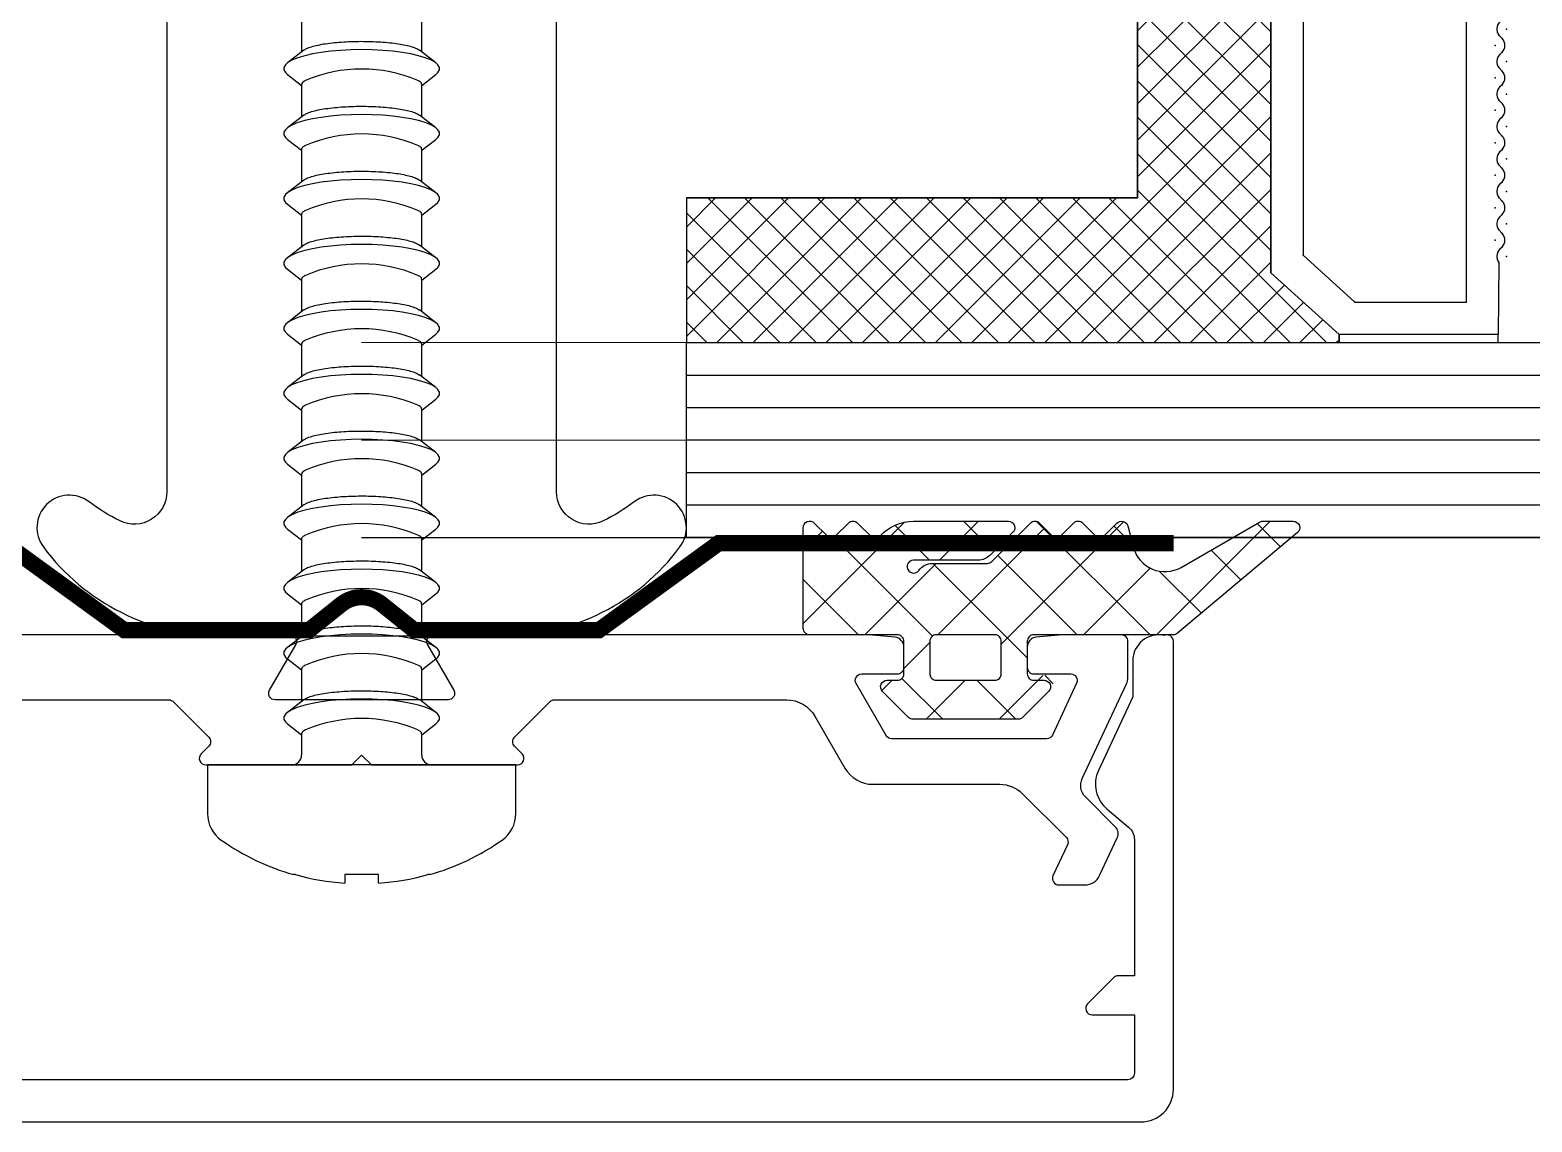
# Model space of a CAD drawing. Header units: inches. Extents: x 21 to 38546, y 13 to 15001.
# Drawn here: x 4658.692 to 4663.318, y 1291.027 to 1294.39 of the extents above; entities that cross this region are included whole.
import ezdxf

# ---------------------------------------------------------------- set-up
doc = ezdxf.new("R2010")
doc.units = ezdxf.units.IN
doc.header["$MEASUREMENT"] = 0
doc.linetypes.add('HIDDEN', pattern=[9.525, 6.35, -3.175])
for name, color, linetype, lineweight in [('Z_MİM_00', 8, 'Continuous', 25), ('Z_MİM_78-köpük', 8, 'Continuous', 25), ('Z_MİM_Aksesuar', 8, 'Continuous', 25), ('Z_MİM_ALUMINIUM', 8, 'Continuous', 25), ('Z_MİM_axis-su yalıtım', 8, 'HIDDEN', 25), ('Z_MİM_fitiller_k', 8, 'Continuous', 25), ('Z_MİM_MYM_CAM', 8, 'Continuous', 25), ('Z_MİM_TR', 8, 'Continuous', 25)]:
    doc.layers.add(name, color=color, linetype=linetype, lineweight=lineweight)

# ---------------------------------------------------------------- blocks, each defined once
blk = doc.blocks.new('klips detay')
at = {"layer": 'Z_MİM_Aksesuar'}
h = blk.add_hatch(dxfattribs=at)
h.set_pattern_fill('ANSI37', color=256, scale=0.25, angle=-90, style=0)
h.set_pattern_definition([(315, (-4779.5639, 8940.09785), (0.56126601, 0.56126601), []), (45, (-4779.5639, 8940.09785), (-0.56126601, 0.56126601), [])])
h.paths.add_polyline_path([(0, -4.456), (0, 0), (-20.104, 0), (-20.104, -0.25), (-18, -2.145), (-18, -13.767), (-20.202, -15.75), (-20.202, -16), (0, -16), (0, -11.456), (-13.838, -11.456), (-13.9, -11.456), (-13.9, -4.456)])
blk.add_line((-25.002, -16), (-20.202, -16))
at = {"linetype": 'Continuous'}
for p in [(-20.587, -1.249), (-19, -2.692), (-19, -13.308), (-19, -13.308), (-18, -13.767), (-18, -13.767), (-25.002, -15.25), (-25.002, -15.25), (-25.002, -16), (-20.202, -16), (-20.202, -16)]:
    blk.add_point(p, dxfattribs=at)
at = {"layer": 'Z_MİM_Aksesuar'}
for p, q in [((-25.024, -2.469), (-25.001, -0.25)), ((-25.001, -0.25), (-20.104, -0.25)), ((-20.104, -0.25), (-18, -2.145)), ((-20.587, -1.249), (-24.013, -1.249)), ((-24.013, -14.751), (-24.013, -1.249)), ((-19, -2.692), (-20.587, -1.249)), ((-18, -2.145), (-18, -13.767)), ((-18, -13.767), (-18, -2.145)), ((-19, -13.308), (-19, -2.692)), ((-25.123, -2.939), (-25.048, -2.865)), ((-25.024, -3.469), (-25.128, -3.359)), ((-25.123, -3.939), (-25.048, -3.865)), ((-25.024, -4.469), (-25.128, -4.359)), ((-25.123, -4.939), (-25.048, -4.865)), ((-25.024, -5.469), (-25.128, -5.359)), ((-25.123, -5.939), (-25.048, -5.865)), ((-25.123, -5.939), (-25.048, -5.865)), ((-25.024, -6.469), (-25.128, -6.359)), ((-25.024, -6.469), (-25.128, -6.359)), ((-25.123, -6.939), (-25.048, -6.865)), ((-25.123, -6.939), (-25.048, -6.865)), ((-25.024, -7.469), (-25.128, -7.359)), ((-25.024, -7.469), (-25.128, -7.359)), ((-25.123, -7.939), (-25.048, -7.865)), ((-25.024, -8.469), (-25.128, -8.359)), ((-25.123, -8.939), (-25.048, -8.865)), ((-25.024, -9.469), (-25.128, -9.359)), ((-25.123, -9.939), (-25.048, -9.865)), ((-25.024, -10.469), (-25.128, -10.359)), ((-25.123, -10.939), (-25.048, -10.865)), ((-25.024, -11.469), (-25.128, -11.359)), ((-25.123, -11.939), (-25.048, -11.865)), ((-25.024, -12.469), (-25.128, -12.359)), ((-25.123, -12.939), (-25.048, -12.865)), ((-25.024, -13.469), (-25.128, -13.359)), ((-20.588, -14.751), (-19, -13.308)), ((-25.024, -13.469), (-25.002, -15.75)), ((-18, -13.767), (-20.202, -15.75)), ((-20.202, -15.75), (-18, -13.767)), ((-24.013, -14.751), (-20.588, -14.751)), ((-25.002, -15.75), (-20.202, -15.75))]:
    blk.add_line(p, q, dxfattribs=at)
for points in [[(0, -4.456), (0, 0), (-20.104, 0), (-20.104, -0.25), (-18, -2.145), (-18, -13.767), (-20.202, -15.75), (-20.202, -16), (0, -16), (0, -11.456), (-13.838, -11.456), (-13.9, -11.456), (-13.9, -4.456), (0, -4.456)], [(0, -4.456), (-13.9, -4.456), (-13.9, -11.456), (0, -11.456)]]:
    blk.add_lwpolyline(points, dxfattribs=at)
for centre, start, end in [((-25.261, -2.653), 314.9638, 37.8313), ((-24.911, -3.152), 134.9638, 223.5399), ((-25.261, -3.653), 314.9638, 37.8313), ((-24.911, -4.152), 134.9638, 223.5399), ((-25.261, -4.653), 314.9638, 37.8313), ((-24.911, -5.152), 134.9638, 223.5399), ((-25.261, -5.653), 314.9638, 37.8313), ((-25.261, -5.653), 314.9638, 37.8313), ((-24.911, -6.152), 134.9638, 223.5399), ((-24.911, -6.152), 134.9638, 223.5399), ((-25.261, -6.653), 314.9638, 37.8313), ((-25.261, -6.653), 314.9638, 37.8313), ((-24.911, -7.152), 134.9638, 223.5399), ((-24.911, -7.152), 134.9638, 223.5399), ((-25.261, -7.653), 314.9638, 37.8313), ((-24.911, -8.152), 134.9638, 223.5399), ((-25.261, -8.653), 314.9638, 37.8313), ((-24.911, -9.152), 134.9638, 223.5399), ((-25.261, -9.653), 314.9638, 37.8313), ((-24.911, -10.152), 134.9638, 223.5399), ((-25.261, -10.653), 314.9638, 37.8313), ((-24.911, -11.152), 134.9638, 223.5399), ((-25.261, -11.653), 314.9638, 37.8313), ((-24.911, -12.152), 134.9638, 223.5399), ((-25.261, -12.653), 314.9638, 37.8313), ((-24.911, -13.152), 134.9638, 223.5399)]:
    blk.add_arc(centre, 0.3, start, end, dxfattribs=at)
for p in [(-24.013, -1.249), (-25.261, -2.653), (-25.261, -2.653), (-25.024, -2.469), (-25.024, -2.469), (-25.123, -2.939), (-25.123, -2.939), (-25.048, -2.865), (-25.048, -2.865), (-24.911, -3.152), (-24.911, -3.152), (-25.261, -3.653), (-25.261, -3.653), (-25.128, -3.359), (-25.128, -3.359), (-25.024, -3.469), (-25.024, -3.469), (-25.123, -3.939), (-25.123, -3.939), (-25.048, -3.865), (-25.048, -3.865), (-24.911, -4.152), (-24.911, -4.152), (-25.128, -4.359), (-25.128, -4.359), (-25.024, -4.469), (-25.024, -4.469), (-25.261, -4.653), (-25.261, -4.653), (-25.123, -4.939), (-25.123, -4.939), (-25.048, -4.865), (-25.048, -4.865), (-25.128, -5.359), (-25.128, -5.359), (-25.024, -5.469), (-25.024, -5.469), (-25.024, -5.469), (-24.911, -5.152), (-24.911, -5.152), (-24.911, -5.152), (-24.911, -5.152), (-25.261, -5.653), (-25.261, -5.653), (-25.261, -5.653), (-25.261, -5.653), (-25.261, -5.653), (-25.261, -5.653), (-25.261, -5.653), (-25.123, -5.939), (-25.123, -5.939), (-25.123, -5.939), (-25.048, -5.865), (-25.048, -5.865), (-25.048, -5.865), (-25.128, -6.359), (-25.128, -6.359), (-25.128, -6.359), (-25.024, -6.469), (-25.024, -6.469), (-25.024, -6.469), (-24.911, -6.152), (-24.911, -6.152), (-24.911, -6.152), (-24.911, -6.152), (-24.911, -6.152), (-24.911, -6.152), (-24.911, -6.152), (-25.261, -6.653), (-25.261, -6.653), (-25.261, -6.653), (-25.261, -6.653), (-25.261, -6.653), (-25.261, -6.653), (-25.261, -6.653), (-25.048, -6.865), (-25.048, -6.865), (-25.048, -6.865), (-25.128, -7.359), (-25.128, -7.359), (-25.128, -7.359), (-25.123, -6.939), (-25.123, -6.939), (-25.123, -6.939), (-24.911, -7.152), (-24.911, -7.152), (-24.911, -7.152), (-24.911, -7.152), (-24.911, -7.152), (-24.911, -7.152), (-24.911, -7.152), (-25.261, -7.653), (-25.261, -7.653), (-25.261, -7.653), (-25.261, -7.653), (-25.024, -7.469), (-25.024, -7.469), (-25.024, -7.469), (-25.123, -7.939), (-25.123, -7.939), (-25.048, -7.865), (-25.048, -7.865), (-24.911, -8.152), (-24.911, -8.152), (-24.911, -8.152), (-24.911, -8.152), (-25.261, -8.653), (-25.261, -8.653), (-25.261, -8.653), (-25.261, -8.653), (-25.128, -8.359), (-25.128, -8.359), (-25.024, -8.469), (-25.024, -8.469), (-25.123, -8.939), (-25.123, -8.939), (-25.048, -8.865), (-25.048, -8.865), (-24.911, -9.152), (-24.911, -9.152), (-24.911, -9.152), (-24.911, -9.152), (-25.261, -9.653), (-25.261, -9.653), (-25.128, -9.359), (-25.128, -9.359), (-25.024, -9.469), (-25.024, -9.469), (-25.123, -9.939), (-25.123, -9.939), (-25.048, -9.865), (-25.048, -9.865), (-24.911, -10.152), (-24.911, -10.152), (-24.911, -10.152), (-24.911, -10.152), (-24.013, -10), (-25.128, -10.359), (-25.128, -10.359), (-25.024, -10.469), (-25.024, -10.469), (-25.261, -10.653), (-25.261, -10.653), (-25.261, -10.653), (-25.261, -10.653), (-25.123, -10.939), (-25.123, -10.939), (-25.048, -10.865), (-25.048, -10.865), (-25.128, -11.359), (-25.128, -11.359), (-25.024, -11.469), (-25.024, -11.469), (-24.911, -11.152), (-24.911, -11.152), (-24.911, -11.152), (-24.911, -11.152), (-24.911, -11.152), (-24.911, -11.152), (-24.911, -11.152), (-24.911, -11.152), (-25.261, -11.653), (-25.261, -11.653), (-25.261, -11.653), (-25.261, -11.653), (-25.123, -11.939), (-25.123, -11.939), (-25.048, -11.865), (-25.048, -11.865), (-25.128, -12.359), (-25.128, -12.359), (-25.024, -12.469), (-25.024, -12.469), (-24.911, -12.152), (-24.911, -12.152), (-24.911, -12.152), (-24.911, -12.152), (-24.911, -12.152), (-24.911, -12.152), (-24.911, -12.152), (-24.911, -12.152), (-25.261, -12.653), (-25.261, -12.653), (-25.261, -12.653), (-25.261, -12.653), (-25.123, -12.939), (-25.123, -12.939), (-25.048, -12.865), (-25.048, -12.865), (-24.911, -13.152), (-24.911, -13.152), (-24.911, -13.152), (-24.911, -13.152), (-24.013, -14.751), (-20.588, -14.751)]:
    blk.add_point(p, dxfattribs=at)
at = {"layer": 'Z_MİM_ALUMINIUM'}
for p, q in [((-20.104, 0), (-25.001, 0)), ((-25.001, 0), (-25.001, -0.25)), ((-20.104, -0.25), (-20.104, 0)), ((-25.001, -0.25), (-20.104, -0.25)), ((-20.202, -15.75), (-25.002, -15.75)), ((-25.002, -15.75), (-25.002, -16)), ((-20.202, -16), (-20.202, -15.75))]:
    blk.add_line(p, q, dxfattribs=at)
blk = doc.blocks.new('D09056')
at = {"layer": 'Z_MİM_78-köpük'}
blk.add_lwpolyline([(6, -9.143, -0.314914), (6.657, -8.204, 0.149332), (9.81, -5.822, 0.850698), (8.418, -4.422, -0.156616), (5.062, -5.5), (5, -5.5), (5, -5.509), (1.8, -5.509), (1.8, -1.16), (0.625, -0.219, 0.351086), (-0.625, -0.219), (-1.8, -1.16), (-1.8, -5.509), (-5, -5.509), (-5.062, -5.5, -0.156616), (-8.418, -4.422, 0.850698), (-9.81, -5.822, 0.149332), (-6.657, -8.204, -0.314914), (-6, -9.143), (-6, -25.073, -0.555494), (-7.442, -25.97, -0.047351), (-8.397, -25.381, 0.866334), (-9.803, -26.775, 0.237484), (-4.371, -29.509), (4.371, -29.509, 0.237484), (9.803, -26.775, 0.866334), (8.397, -25.381, -0.047351), (7.442, -25.97, -0.555494), (6, -25.073)], format="xyb", close=True, dxfattribs=at)
blk = doc.blocks.new('32323')
at = {"linetype": 'Continuous'}
for p, q in [((-1.517, -21.715), (-1.517, -22.721)), ((2.183, -22.721), (2.183, -21.715)), ((-1.448, -22.668), (-1.955, -23.059)), ((2.621, -23.059), (2.112, -22.667)), ((-1.955, -23.413), (-1.517, -23.75)), ((2.183, -23.75), (2.621, -23.413)), ((-1.517, -23.715), (-1.517, -24.721)), ((2.183, -24.721), (2.183, -23.715)), ((-1.448, -24.668), (-1.955, -25.059)), ((2.621, -25.059), (2.112, -24.667)), ((-1.955, -25.413), (-1.517, -25.75)), ((2.183, -25.75), (2.621, -25.413)), ((-1.517, -25.715), (-1.517, -26.721)), ((2.183, -26.721), (2.183, -25.715)), ((-1.448, -26.668), (-1.955, -27.059)), ((2.621, -27.059), (2.112, -26.667)), ((-1.955, -27.413), (-1.517, -27.75)), ((-1.517, -27.715), (-1.517, -28.721)), ((2.183, -27.75), (2.621, -27.413)), ((2.183, -28.721), (2.183, -27.715)), ((-1.448, -28.668), (-1.955, -29.059)), ((2.621, -29.059), (2.112, -28.667)), ((-1.955, -29.413), (-1.517, -29.75)), ((2.183, -29.75), (2.621, -29.413)), ((-1.517, -29.715), (-1.517, -30.721)), ((2.183, -30.721), (2.183, -29.715)), ((-1.448, -30.668), (-1.955, -31.059)), ((2.621, -31.059), (2.112, -30.667)), ((-1.955, -31.413), (-1.517, -31.75)), ((2.183, -31.75), (2.621, -31.413)), ((-1.517, -31.715), (-1.517, -32.721)), ((2.183, -32.721), (2.183, -31.715)), ((-1.448, -32.668), (-1.955, -33.059)), ((2.621, -33.059), (2.112, -32.667)), ((-1.955, -33.413), (-1.517, -33.75)), ((-1.517, -33.715), (-1.517, -34.721)), ((2.183, -33.75), (2.621, -33.413)), ((2.183, -34.721), (2.183, -33.715)), ((-1.448, -34.668), (-1.955, -35.059)), ((2.621, -35.059), (2.112, -34.667)), ((-1.955, -35.413), (-1.517, -35.75)), ((2.183, -35.75), (2.621, -35.413)), ((-1.517, -35.715), (-1.517, -36.721)), ((2.183, -36.721), (2.183, -35.715)), ((-1.448, -36.668), (-1.955, -37.059)), ((2.621, -37.059), (2.112, -36.667)), ((-1.955, -37.413), (-1.517, -37.75)), ((2.183, -37.75), (2.621, -37.413)), ((-1.517, -37.715), (-1.517, -38.721)), ((2.183, -38.721), (2.183, -37.715)), ((-1.448, -38.668), (-1.955, -39.059)), ((2.621, -39.059), (2.112, -38.667)), ((-1.955, -39.413), (-1.517, -39.75)), ((-1.517, -39.715), (-1.517, -40.721)), ((2.183, -39.75), (2.621, -39.413)), ((2.183, -40.721), (2.183, -39.715)), ((-1.448, -40.668), (-1.955, -41.059)), ((2.621, -41.059), (2.112, -40.667)), ((-1.955, -41.413), (-1.517, -41.75)), ((2.183, -41.75), (2.621, -41.413)), ((-1.517, -41.715), (-1.517, -42.721)), ((2.183, -42.721), (2.183, -41.715)), ((-1.448, -42.668), (-1.955, -43.059)), ((2.621, -43.059), (2.112, -42.667)), ((-1.955, -43.413), (-1.517, -43.75)), ((2.183, -43.75), (2.621, -43.413)), ((-1.517, -43.715), (-1.517, -44.374)), ((2.183, -44.374), (2.183, -43.715)), ((-4.417, -44.674), (-4.417, -46.174)), ((5.083, -44.674), (-4.417, -44.674)), ((5.083, -46.174), (5.083, -44.674)), ((-1.702, -48.056), (-1.767, -48.056)), ((-0.187, -48.056), (-0.187, -48.318)), ((0.853, -48.056), (-0.187, -48.056)), ((0.853, -48.318), (0.853, -48.056)), ((2.433, -48.056), (2.367, -48.056))]:
    blk.add_line(p, q, dxfattribs=at)
at = {"linetype": 'Continuous', "flags": 128}
for points in [[(0.333, -22.65), (0.006, -22.655), (-0.315, -22.672), (-0.623, -22.698), (-0.914, -22.735), (-1.182, -22.781), (-1.421, -22.836), (-1.628, -22.898), (-1.798, -22.966), (-1.929, -23.039), (-2.017, -23.116), (-2.062, -23.196), (-2.062, -23.276), (-2.017, -23.355), (-1.955, -23.413)], [(2.621, -23.413), (2.682, -23.355), (2.727, -23.276), (2.727, -23.196), (2.682, -23.116), (2.594, -23.039), (2.464, -22.966), (2.293, -22.898), (2.087, -22.836), (1.847, -22.781), (1.58, -22.735), (1.289, -22.698), (0.98, -22.672), (0.659, -22.655), (0.333, -22.65)], [(0.333, -24.65), (0.006, -24.655), (-0.315, -24.672), (-0.623, -24.698), (-0.914, -24.735), (-1.182, -24.781), (-1.421, -24.836), (-1.628, -24.898), (-1.798, -24.966), (-1.929, -25.039), (-2.017, -25.116), (-2.062, -25.196), (-2.062, -25.276), (-2.017, -25.355), (-1.955, -25.413)], [(2.621, -25.413), (2.682, -25.355), (2.727, -25.276), (2.727, -25.196), (2.682, -25.116), (2.594, -25.039), (2.464, -24.966), (2.293, -24.898), (2.087, -24.836), (1.847, -24.781), (1.58, -24.735), (1.289, -24.698), (0.98, -24.672), (0.659, -24.655), (0.333, -24.65)], [(0.333, -26.65), (0.006, -26.655), (-0.315, -26.672), (-0.623, -26.698), (-0.914, -26.735), (-1.182, -26.781), (-1.421, -26.836), (-1.628, -26.898), (-1.798, -26.966), (-1.929, -27.039), (-2.017, -27.116), (-2.062, -27.196), (-2.062, -27.276), (-2.017, -27.355), (-1.955, -27.413)], [(2.621, -27.413), (2.682, -27.355), (2.727, -27.276), (2.727, -27.196), (2.682, -27.116), (2.594, -27.039), (2.464, -26.966), (2.293, -26.898), (2.087, -26.836), (1.847, -26.781), (1.58, -26.735), (1.289, -26.698), (0.98, -26.672), (0.659, -26.655), (0.333, -26.65)], [(0.333, -28.65), (0.006, -28.655), (-0.315, -28.672), (-0.623, -28.698), (-0.914, -28.735), (-1.182, -28.781), (-1.421, -28.836), (-1.628, -28.898), (-1.798, -28.966), (-1.929, -29.039), (-2.017, -29.116), (-2.062, -29.196), (-2.062, -29.276), (-2.017, -29.355), (-1.955, -29.413)], [(2.621, -29.413), (2.682, -29.355), (2.727, -29.276), (2.727, -29.196), (2.682, -29.116), (2.594, -29.039), (2.464, -28.966), (2.293, -28.898), (2.087, -28.836), (1.847, -28.781), (1.58, -28.735), (1.289, -28.698), (0.98, -28.672), (0.659, -28.655), (0.333, -28.65)], [(0.333, -30.65), (0.006, -30.655), (-0.315, -30.672), (-0.623, -30.698), (-0.914, -30.735), (-1.182, -30.781), (-1.421, -30.836), (-1.628, -30.898), (-1.798, -30.966), (-1.929, -31.039), (-2.017, -31.116), (-2.062, -31.196), (-2.062, -31.276), (-2.017, -31.355), (-1.955, -31.413)], [(2.621, -31.413), (2.682, -31.355), (2.727, -31.276), (2.727, -31.196), (2.682, -31.116), (2.594, -31.039), (2.464, -30.966), (2.293, -30.898), (2.087, -30.836), (1.847, -30.781), (1.58, -30.735), (1.289, -30.698), (0.98, -30.672), (0.659, -30.655), (0.333, -30.65)], [(0.333, -32.65), (0.006, -32.655), (-0.315, -32.672), (-0.623, -32.698), (-0.914, -32.735), (-1.182, -32.781), (-1.421, -32.836), (-1.628, -32.898), (-1.798, -32.966), (-1.929, -33.039), (-2.017, -33.116), (-2.062, -33.196), (-2.062, -33.276), (-2.017, -33.355), (-1.955, -33.413)], [(2.621, -33.413), (2.682, -33.355), (2.727, -33.276), (2.727, -33.196), (2.682, -33.116), (2.594, -33.039), (2.464, -32.966), (2.293, -32.898), (2.087, -32.836), (1.847, -32.781), (1.58, -32.735), (1.289, -32.698), (0.98, -32.672), (0.659, -32.655), (0.333, -32.65)], [(0.333, -34.65), (0.006, -34.655), (-0.315, -34.672), (-0.623, -34.698), (-0.914, -34.735), (-1.182, -34.781), (-1.421, -34.836), (-1.628, -34.898), (-1.798, -34.966), (-1.929, -35.039), (-2.017, -35.116), (-2.062, -35.196), (-2.062, -35.276), (-2.017, -35.355), (-1.955, -35.413)], [(2.621, -35.413), (2.682, -35.355), (2.727, -35.276), (2.727, -35.196), (2.682, -35.116), (2.594, -35.039), (2.464, -34.966), (2.293, -34.898), (2.087, -34.836), (1.847, -34.781), (1.58, -34.735), (1.289, -34.698), (0.98, -34.672), (0.659, -34.655), (0.333, -34.65)], [(0.333, -36.65), (0.006, -36.655), (-0.315, -36.672), (-0.623, -36.698), (-0.914, -36.735), (-1.182, -36.781), (-1.421, -36.836), (-1.628, -36.898), (-1.798, -36.966), (-1.929, -37.039), (-2.017, -37.116), (-2.062, -37.196), (-2.062, -37.276), (-2.017, -37.355), (-1.955, -37.413)], [(2.621, -37.413), (2.682, -37.355), (2.727, -37.276), (2.727, -37.196), (2.682, -37.116), (2.594, -37.039), (2.464, -36.966), (2.293, -36.898), (2.087, -36.836), (1.847, -36.781), (1.58, -36.735), (1.289, -36.698), (0.98, -36.672), (0.659, -36.655), (0.333, -36.65)], [(0.333, -38.65), (0.006, -38.655), (-0.315, -38.672), (-0.623, -38.698), (-0.914, -38.735), (-1.182, -38.781), (-1.421, -38.836), (-1.628, -38.898), (-1.798, -38.966), (-1.929, -39.039), (-2.017, -39.116), (-2.062, -39.196), (-2.062, -39.276), (-2.017, -39.355), (-1.955, -39.413)], [(2.621, -39.413), (2.682, -39.355), (2.727, -39.276), (2.727, -39.196), (2.682, -39.116), (2.594, -39.039), (2.464, -38.966), (2.293, -38.898), (2.087, -38.836), (1.847, -38.781), (1.58, -38.735), (1.289, -38.698), (0.98, -38.672), (0.659, -38.655), (0.333, -38.65)], [(0.333, -40.65), (0.006, -40.655), (-0.315, -40.672), (-0.623, -40.698), (-0.914, -40.735), (-1.182, -40.781), (-1.421, -40.836), (-1.628, -40.898), (-1.798, -40.966), (-1.929, -41.039), (-2.017, -41.116), (-2.062, -41.196), (-2.062, -41.276), (-2.017, -41.355), (-1.955, -41.413)], [(2.621, -41.413), (2.682, -41.355), (2.727, -41.276), (2.727, -41.196), (2.682, -41.116), (2.594, -41.039), (2.464, -40.966), (2.293, -40.898), (2.087, -40.836), (1.847, -40.781), (1.58, -40.735), (1.289, -40.698), (0.98, -40.672), (0.659, -40.655), (0.333, -40.65)], [(0.333, -42.65), (0.006, -42.655), (-0.315, -42.672), (-0.623, -42.698), (-0.914, -42.735), (-1.182, -42.781), (-1.421, -42.836), (-1.628, -42.898), (-1.798, -42.966), (-1.929, -43.039), (-2.017, -43.116), (-2.062, -43.196), (-2.062, -43.276), (-2.017, -43.355), (-1.955, -43.413)], [(2.621, -43.413), (2.682, -43.355), (2.727, -43.276), (2.727, -43.196), (2.682, -43.116), (2.594, -43.039), (2.464, -42.966), (2.293, -42.898), (2.087, -42.836), (1.847, -42.781), (1.58, -42.735), (1.289, -42.698), (0.98, -42.672), (0.659, -42.655), (0.333, -42.65)]]:
    blk.add_lwpolyline(points, dxfattribs=at)
at = {"linetype": 'Continuous'}
for centre, radius, start, end in [((0.333, -27.659), 4.412, 66.8739, 113.1261), ((0.333, -29.659), 4.412, 66.8739, 113.1261), ((0.333, -31.659), 4.412, 66.8739, 113.1261), ((0.333, -33.659), 4.412, 66.8739, 113.1261), ((0.333, -35.659), 4.412, 66.8739, 113.1261), ((0.333, -37.659), 4.412, 66.8739, 113.1261), ((0.333, -39.659), 4.412, 66.8739, 113.1261), ((0.333, -41.659), 4.412, 66.8739, 113.1261), ((0.333, -43.659), 4.412, 66.8739, 113.1261), ((0.333, -45.659), 4.412, 66.8739, 113.1261), ((0.333, -47.659), 4.412, 66.8739, 113.1261), ((-1.817, -44.374), 0.3, 270, 0), ((2.483, -44.374), 0.3, 180, 270), ((-3.417, -46.174), 1, 180, 235.0659), ((4.083, -46.174), 1, 304.9341, 0), ((0.333, -40.805), 7.549, 235.0659, 253.8475), ((0.333, -40.805), 7.549, 286.1525, 304.9341), ((0.333, -40.805), 7.531, 254.3255, 266.0406), ((0.333, -40.805), 7.531, 273.9594, 285.6745)]:
    blk.add_arc(centre, radius, start, end, dxfattribs=at)
for points, knots in [([(-1.446, -22.67), (-1.421, -22.652), (-1.366, -22.613), (-1.217, -22.558), (-1.02, -22.508), (-0.781, -22.465), (-0.514, -22.433), (-0.221, -22.409), (0.082, -22.396), (0.394, -22.393), (0.699, -22.4), (0.996, -22.417), (1.271, -22.443), (1.523, -22.478), (1.742, -22.521), (1.922, -22.572), (2.048, -22.622), (2.093, -22.657), (2.11, -22.67)], [0, 0, 0, 0, 0.055523, 0.121419, 0.189295, 0.25398, 0.320615, 0.384043, 0.449365, 0.511897, 0.576262, 0.638514, 0.70255, 0.765196, 0.829608, 0.8932, 0.958568, 1, 1, 1, 1]), ([(-1.4, -23.601), (-1.437, -23.622), (-1.504, -23.659), (-1.513, -23.698), (-1.517, -23.715)], [0, 0, 0, 0, 0.544146, 1, 1, 1, 1]), ([(2.177, -23.715), (2.177, -23.703), (2.177, -23.673), (2.13, -23.634), (2.08, -23.609), (2.065, -23.601)], [0, 0, 0, 0, 0.313114, 0.796087, 1, 1, 1, 1]), ([(-1.446, -24.67), (-1.421, -24.652), (-1.366, -24.613), (-1.217, -24.558), (-1.02, -24.508), (-0.781, -24.465), (-0.514, -24.433), (-0.221, -24.409), (0.082, -24.396), (0.394, -24.393), (0.699, -24.4), (0.996, -24.417), (1.271, -24.443), (1.523, -24.478), (1.742, -24.521), (1.922, -24.572), (2.048, -24.622), (2.093, -24.657), (2.11, -24.67)], [0, 0, 0, 0, 0.055523, 0.121419, 0.189295, 0.25398, 0.320615, 0.384043, 0.449365, 0.511897, 0.576262, 0.638514, 0.70255, 0.765196, 0.829608, 0.8932, 0.958568, 1, 1, 1, 1]), ([(-1.4, -25.601), (-1.437, -25.622), (-1.504, -25.659), (-1.513, -25.698), (-1.517, -25.715)], [0, 0, 0, 0, 0.5441463, 1, 1, 1, 1]), ([(2.177, -25.715), (2.177, -25.703), (2.177, -25.673), (2.13, -25.634), (2.08, -25.609), (2.065, -25.601)], [0, 0, 0, 0, 0.3131142, 0.7960874, 1, 1, 1, 1]), ([(-1.446, -26.67), (-1.421, -26.652), (-1.366, -26.613), (-1.217, -26.558), (-1.02, -26.508), (-0.781, -26.465), (-0.514, -26.433), (-0.221, -26.409), (0.082, -26.396), (0.394, -26.393), (0.699, -26.4), (0.996, -26.417), (1.271, -26.443), (1.523, -26.478), (1.742, -26.521), (1.922, -26.572), (2.048, -26.622), (2.093, -26.657), (2.11, -26.67)], [0, 0, 0, 0, 0.055523, 0.121419, 0.189295, 0.25398, 0.320615, 0.384043, 0.449365, 0.511897, 0.576262, 0.638514, 0.70255, 0.765196, 0.829608, 0.8932, 0.958568, 1, 1, 1, 1]), ([(-1.4, -27.601), (-1.437, -27.622), (-1.504, -27.659), (-1.513, -27.698), (-1.517, -27.715)], [0, 0, 0, 0, 0.544146, 1, 1, 1, 1]), ([(2.177, -27.715), (2.177, -27.703), (2.177, -27.673), (2.13, -27.634), (2.08, -27.609), (2.065, -27.601)], [0, 0, 0, 0, 0.3131142, 0.7960874, 1, 1, 1, 1]), ([(-1.446, -28.67), (-1.421, -28.652), (-1.366, -28.613), (-1.217, -28.558), (-1.02, -28.508), (-0.781, -28.465), (-0.514, -28.433), (-0.221, -28.409), (0.082, -28.396), (0.394, -28.393), (0.699, -28.4), (0.996, -28.417), (1.271, -28.443), (1.523, -28.478), (1.742, -28.521), (1.922, -28.572), (2.048, -28.622), (2.093, -28.657), (2.11, -28.67)], [0, 0, 0, 0, 0.055523, 0.121419, 0.189295, 0.25398, 0.320615, 0.384043, 0.449365, 0.511897, 0.576262, 0.638514, 0.70255, 0.765196, 0.829608, 0.8932, 0.958568, 1, 1, 1, 1]), ([(-1.4, -29.601), (-1.437, -29.622), (-1.504, -29.659), (-1.513, -29.698), (-1.517, -29.715)], [0, 0, 0, 0, 0.544146, 1, 1, 1, 1]), ([(2.177, -29.715), (2.177, -29.703), (2.177, -29.673), (2.13, -29.634), (2.08, -29.609), (2.065, -29.601)], [0, 0, 0, 0, 0.313114, 0.796087, 1, 1, 1, 1]), ([(-1.446, -30.67), (-1.421, -30.652), (-1.366, -30.613), (-1.217, -30.558), (-1.02, -30.508), (-0.781, -30.465), (-0.514, -30.433), (-0.221, -30.409), (0.082, -30.396), (0.394, -30.393), (0.699, -30.4), (0.996, -30.417), (1.271, -30.443), (1.523, -30.478), (1.742, -30.521), (1.922, -30.572), (2.048, -30.622), (2.093, -30.657), (2.11, -30.67)], [0, 0, 0, 0, 0.055523, 0.121419, 0.189295, 0.25398, 0.320615, 0.384043, 0.449365, 0.511897, 0.576262, 0.638514, 0.70255, 0.765196, 0.829608, 0.8932, 0.958568, 1, 1, 1, 1]), ([(-1.4, -31.601), (-1.437, -31.622), (-1.504, -31.659), (-1.513, -31.698), (-1.517, -31.715)], [0, 0, 0, 0, 0.544146, 1, 1, 1, 1]), ([(2.177, -31.715), (2.177, -31.703), (2.177, -31.673), (2.13, -31.634), (2.08, -31.609), (2.065, -31.601)], [0, 0, 0, 0, 0.313114, 0.796087, 1, 1, 1, 1]), ([(-1.446, -32.67), (-1.421, -32.652), (-1.366, -32.613), (-1.217, -32.558), (-1.02, -32.508), (-0.781, -32.465), (-0.514, -32.433), (-0.221, -32.409), (0.082, -32.396), (0.394, -32.393), (0.699, -32.4), (0.996, -32.417), (1.271, -32.443), (1.523, -32.478), (1.742, -32.521), (1.922, -32.572), (2.048, -32.622), (2.093, -32.657), (2.11, -32.67)], [0, 0, 0, 0, 0.0555229, 0.1214188, 0.1892952, 0.2539803, 0.3206149, 0.3840434, 0.4493646, 0.5118974, 0.5762617, 0.6385136, 0.7025505, 0.7651964, 0.8296079, 0.8931997, 0.9585684, 1, 1, 1, 1]), ([(-1.4, -33.601), (-1.437, -33.622), (-1.504, -33.659), (-1.513, -33.698), (-1.517, -33.715)], [0, 0, 0, 0, 0.5441463, 1, 1, 1, 1]), ([(2.177, -33.715), (2.177, -33.703), (2.177, -33.673), (2.13, -33.634), (2.08, -33.609), (2.065, -33.601)], [0, 0, 0, 0, 0.3131142, 0.7960874, 1, 1, 1, 1]), ([(-1.446, -34.67), (-1.421, -34.652), (-1.366, -34.613), (-1.217, -34.558), (-1.02, -34.508), (-0.781, -34.465), (-0.514, -34.433), (-0.221, -34.409), (0.082, -34.396), (0.394, -34.393), (0.699, -34.4), (0.996, -34.417), (1.271, -34.443), (1.523, -34.478), (1.742, -34.521), (1.922, -34.572), (2.048, -34.622), (2.093, -34.657), (2.11, -34.67)], [0, 0, 0, 0, 0.0555229, 0.1214188, 0.1892952, 0.2539803, 0.3206149, 0.3840434, 0.4493646, 0.5118974, 0.5762617, 0.6385136, 0.7025505, 0.7651964, 0.8296079, 0.8931997, 0.9585684, 1, 1, 1, 1]), ([(-1.4, -35.601), (-1.437, -35.622), (-1.504, -35.659), (-1.513, -35.698), (-1.517, -35.715)], [0, 0, 0, 0, 0.544146, 1, 1, 1, 1]), ([(2.177, -35.715), (2.177, -35.703), (2.177, -35.673), (2.13, -35.634), (2.08, -35.609), (2.065, -35.601)], [0, 0, 0, 0, 0.313114, 0.796087, 1, 1, 1, 1]), ([(-1.446, -36.67), (-1.421, -36.652), (-1.366, -36.613), (-1.217, -36.558), (-1.02, -36.508), (-0.781, -36.465), (-0.514, -36.433), (-0.221, -36.409), (0.082, -36.396), (0.394, -36.393), (0.699, -36.4), (0.996, -36.417), (1.271, -36.443), (1.523, -36.478), (1.742, -36.521), (1.922, -36.572), (2.048, -36.622), (2.093, -36.657), (2.11, -36.67)], [0, 0, 0, 0, 0.0555229, 0.1214188, 0.1892952, 0.2539803, 0.3206149, 0.3840434, 0.4493646, 0.5118974, 0.5762617, 0.6385136, 0.7025505, 0.7651964, 0.8296079, 0.8931997, 0.9585684, 1, 1, 1, 1]), ([(-1.4, -37.601), (-1.437, -37.622), (-1.504, -37.659), (-1.513, -37.698), (-1.517, -37.715)], [0, 0, 0, 0, 0.544146, 1, 1, 1, 1]), ([(2.177, -37.715), (2.177, -37.703), (2.177, -37.673), (2.13, -37.634), (2.08, -37.609), (2.065, -37.601)], [0, 0, 0, 0, 0.313114, 0.796087, 1, 1, 1, 1]), ([(-1.446, -38.67), (-1.421, -38.652), (-1.366, -38.613), (-1.217, -38.558), (-1.02, -38.508), (-0.781, -38.465), (-0.514, -38.433), (-0.221, -38.409), (0.082, -38.396), (0.394, -38.393), (0.699, -38.4), (0.996, -38.417), (1.271, -38.443), (1.523, -38.478), (1.742, -38.521), (1.922, -38.572), (2.048, -38.622), (2.093, -38.657), (2.11, -38.67)], [0, 0, 0, 0, 0.0555229, 0.1214188, 0.1892952, 0.2539803, 0.3206149, 0.3840434, 0.4493646, 0.5118974, 0.5762617, 0.6385136, 0.7025505, 0.7651964, 0.8296079, 0.8931997, 0.9585684, 1, 1, 1, 1]), ([(-1.4, -39.601), (-1.437, -39.622), (-1.504, -39.659), (-1.513, -39.698), (-1.517, -39.715)], [0, 0, 0, 0, 0.5441463, 1, 1, 1, 1]), ([(2.177, -39.715), (2.177, -39.703), (2.177, -39.673), (2.13, -39.634), (2.08, -39.609), (2.065, -39.601)], [0, 0, 0, 0, 0.313114, 0.796087, 1, 1, 1, 1]), ([(-1.446, -40.67), (-1.421, -40.652), (-1.366, -40.613), (-1.217, -40.558), (-1.02, -40.508), (-0.781, -40.465), (-0.514, -40.433), (-0.221, -40.409), (0.082, -40.396), (0.394, -40.393), (0.699, -40.4), (0.996, -40.417), (1.271, -40.443), (1.523, -40.478), (1.742, -40.521), (1.922, -40.572), (2.048, -40.622), (2.093, -40.657), (2.11, -40.67)], [0, 0, 0, 0, 0.0555229, 0.1214188, 0.1892952, 0.2539803, 0.3206149, 0.3840434, 0.4493646, 0.5118974, 0.5762617, 0.6385136, 0.7025505, 0.7651964, 0.8296079, 0.8931997, 0.9585684, 1, 1, 1, 1]), ([(-1.4, -41.601), (-1.437, -41.622), (-1.504, -41.659), (-1.513, -41.698), (-1.517, -41.715)], [0, 0, 0, 0, 0.5441463, 1, 1, 1, 1]), ([(2.177, -41.715), (2.177, -41.703), (2.177, -41.673), (2.13, -41.634), (2.08, -41.609), (2.065, -41.601)], [0, 0, 0, 0, 0.313114, 0.796087, 1, 1, 1, 1]), ([(-1.446, -42.67), (-1.421, -42.652), (-1.366, -42.613), (-1.217, -42.558), (-1.02, -42.508), (-0.781, -42.465), (-0.514, -42.433), (-0.221, -42.409), (0.082, -42.396), (0.394, -42.393), (0.699, -42.4), (0.996, -42.417), (1.271, -42.443), (1.523, -42.478), (1.742, -42.521), (1.922, -42.572), (2.048, -42.622), (2.093, -42.657), (2.11, -42.67)], [0, 0, 0, 0, 0.055523, 0.121419, 0.189295, 0.25398, 0.320615, 0.384043, 0.449365, 0.511897, 0.576262, 0.638514, 0.70255, 0.765196, 0.829608, 0.8932, 0.958568, 1, 1, 1, 1]), ([(-1.4, -43.601), (-1.437, -43.622), (-1.504, -43.659), (-1.513, -43.698), (-1.517, -43.715)], [0, 0, 0, 0, 0.544146, 1, 1, 1, 1]), ([(2.177, -43.715), (2.177, -43.703), (2.177, -43.673), (2.13, -43.634), (2.08, -43.609), (2.065, -43.601)], [0, 0, 0, 0, 0.313114, 0.796087, 1, 1, 1, 1])]:
    blk.add_open_spline(points, degree=3, knots=knots, dxfattribs=at)
blk = doc.blocks.new('köşe')
at = {"layer": 'Z_MİM_fitiller_k'}
h = blk.add_hatch(dxfattribs=at)
h.set_pattern_fill('ANSI37', color=256, scale=0.5)
h.set_pattern_definition([(45, (4.9996, -71.5), (-1.122532, 1.122532), []), (135, (4.9996, -71.5), (-1.122532, -1.122532), [])])
h.paths.add_polyline_path([(27.1, -191.5, -0.414214), (26.9, -191.3), (26.9, -190.3, -0.414214), (27.1, -190.1), (27.417, -190.1, 0.668179), (27.558, -189.759), (26.758, -188.959, 0.198912), (26.617, -188.9), (23.382, -188.9, 0.198912), (23.241, -188.959), (22.441, -189.759, 1.274187), (22.775, -190.143, -0.627364), (23.1, -190.3), (23.1, -191.3, -0.414214), (22.9, -191.5), (20.2, -191.5, 0.414214), (20, -191.7), (20, -200.8, 0.668179), (20.341, -200.941), (20.724, -200.559, -0.414214), (21.007, -200.559), (21.39, -200.941, 0.414214), (21.672, -200.941), (22.055, -200.559, -0.414214), (22.338, -200.559), (22.721, -200.941, 0.414214), (23.004, -200.941), (24.245, -199.7), (26.025, -199.7, 0.245393), (26.435, -199.486, -1.650385), (26.6, -199.8), (24.607, -199.8, 0.198912), (24.253, -199.946), (23.541, -200.659, 0.668179), (23.682, -201), (26.6, -201, 0.210768), (27.634, -200.544, -0.427607), (27.923, -200.537), (28.327, -200.941, 0.414214), (28.61, -200.941), (28.993, -200.559, -0.414214), (29.275, -200.559), (29.658, -200.941, 0.668179), (30, -200.8), (30, -191.7, 0.414214), (29.8, -191.5)])
h.paths.add_polyline_path([(27.688, -193.939), (27.933, -196.739, -0.440011), (27.236, -197.5), (22.764, -197.5, -0.440011), (22.066, -196.739), (22.311, -193.939, -0.388879), (23.008, -193.3), (26.991, -193.3, -0.388879)], flags=16)
h.paths.add_polyline_path([(25.9, -191.5, 0.414214), (26.1, -191.3), (26.1, -190.3, 0.414214), (25.9, -190.1), (24.1, -190.1, 0.414214), (23.9, -190.3), (23.9, -191.3, 0.414214), (24.1, -191.5)], flags=17)
h.paths.add_polyline_path([(26.544, -228.441, -0.414214), (26.261, -228.441), (25.878, -228.058, 0.414214), (25.595, -228.058), (24.354, -229.3), (22.574, -229.3, 0.245393), (22.164, -229.514, -1.650385), (22, -229.2), (23.993, -229.2, 0.198912), (24.346, -229.053), (25.058, -228.341, 0.668179), (24.917, -228), (22, -228, 0.210768), (20.966, -228.456, -0.427607), (20.677, -228.463), (20.272, -228.058, 0.414214), (19.99, -228.058), (19.607, -228.441, -0.414214), (19.324, -228.441), (18.941, -228.058, 0.668179), (18.6, -228.2), (18.6, -231.3, 0.414214), (18.8, -231.5), (21.5, -231.5, -0.414214), (21.7, -231.7), (21.7, -232.7, -0.414214), (21.5, -232.9), (21.182, -232.9, 0.668179), (21.041, -233.241), (21.841, -234.041, 0.198912), (21.982, -234.1), (25.217, -234.1, 0.198912), (25.358, -234.041), (26.158, -233.241, 1.274187), (25.824, -232.857, -0.627364), (25.5, -232.7), (25.5, -231.7, -0.414214), (25.7, -231.5), (29.998, -231.5, 0.176327), (30.127, -231.453), (33.821, -228.353, 0.700208), (33.693, -228), (32.755, -228, 0.131652), (32.655, -228.027), (30.237, -229.422, -0.493145), (28.772, -228.815), (28.593, -228.148, 0.57735), (28.258, -228.058), (27.875, -228.441, -0.414214), (27.593, -228.441), (27.21, -228.058, 0.414214), (26.927, -228.058)])
h.paths.add_polyline_path([(24.7, -231.7), (24.7, -232.7, -0.414214), (24.5, -232.9), (22.7, -232.9, -0.414214), (22.5, -232.7), (22.5, -231.7, -0.414214), (22.7, -231.5), (24.5, -231.5, -0.414214)], flags=16)
at = {"layer": 'Z_MİM_ALUMINIUM'}
for points in [[(-19, -246.5), (29, -246.5, 0.414214), (30, -245.5), (30, -231.7, 0.544797), (29.717, -231.518, 0.47748), (28.75, -232.3), (28.75, -233.411), (27.693, -235.676, 0.339454), (27.957, -236.865), (28.621, -237.422, -0.221695), (28.8, -237.805), (28.8, -242), (28.3, -242, 0.198912), (28.158, -242.059), (27.358, -242.859, 0.668179), (27.5, -243.2), (28.8, -243.2), (28.8, -245, -0.414214), (28.6, -245.2), (-18.6, -245.2, -0.414214)], [(-8.091, -233.503), (-0.939, -233.503, -0.198912), (-0.798, -233.561), (0.289, -234.648, -0.414214), (0.289, -234.931), (0.058, -235.161, 0.668179), (0.2, -235.503), (4.7, -235.503), (5, -235.203), (5.3, -235.503), (9.8, -235.503, 0.668179), (9.941, -235.161), (9.71, -234.931, -0.414214), (9.71, -234.648), (10.797, -233.561, -0.198912), (10.938, -233.503), (18.09, -233.503, -0.267949), (18.956, -234.003), (19.88, -235.603, 0.267949), (20.746, -236.103), (24.651, -236.103, -0.198912), (25.358, -236.396), (26.698, -237.736, -0.315299), (26.738, -237.962), (26.292, -238.918, 0.548619), (26.473, -239.203), (27.275, -239.203, 0.291473), (27.729, -238.914), (28.272, -237.749, 0.315299), (28.212, -237.411), (27.294, -236.493, -0.315299), (27.194, -235.928), (28.553, -233.014, 0.109518), (28.6, -232.803), (28.6, -231.703, 0.414214), (28.4, -231.503), (26.6, -231.503, 0.02182), (26.582, -231.503), (25.773, -231.574, 0.388879), (25.5, -231.873), (25.5, -232.503, 0.414214), (25.7, -232.703), (26.839, -232.703, -0.548619), (27.021, -232.987), (26.274, -234.587, -0.291473), (26.093, -234.703), (21.323, -234.703, -0.267949), (21.15, -234.603), (20.226, -233.003, -0.57735), (20.4, -232.703), (21.5, -232.703, 0.414214), (21.7, -232.503), (21.7, -231.873, 0.388879), (21.426, -231.574), (20.617, -231.503, 0.02182), (20.6, -231.503), (7.2, -231.503, 0.57735), (7.026, -231.803), (7.835, -233.203, -0.57735), (7.661, -233.503), (2.338, -233.503, -0.57735), (2.165, -233.203), (2.973, -231.803, 0.57735), (2.8, -231.503), (-10.6, -231.503, 0.02182)]]:
    blk.add_lwpolyline(points, format="xyb", dxfattribs=at)
at = {"layer": 'Z_MİM_axis-su yalıtım', "ltscale": 25, "const_width": 0.5, "elevation": -0.016}
blk.add_lwpolyline([(-20.005, -228.674), (-6, -228.674), (-2.305, -231.36), (3.375, -231.36), (4.375, -230.56, -0.350813), (5.624, -230.56), (6.624, -231.36), (12.304, -231.36), (16, -228.674), (30.004, -228.674)], format="xyb", dxfattribs=at)
at = {"layer": 'Z_MİM_fitiller_k', "linetype": 'Continuous', "flags": 128}
for points in [[(28.772, -228.815, 0.493145), (30.237, -229.422), (32.655, -228.027, -0.131652), (32.755, -228), (33.693, -228, -0.700208), (33.821, -228.353), (30.127, -231.453, -0.176327), (29.998, -231.5), (25.7, -231.5, 0.414214), (25.5, -231.7), (25.5, -232.7, 0.414214), (25.7, -232.9), (26.017, -232.9, -0.668179), (26.158, -233.241), (25.358, -234.041, -0.198912), (25.217, -234.1), (21.982, -234.1, -0.198912), (21.841, -234.041), (21.041, -233.241, -0.668179), (21.182, -232.9), (21.5, -232.9, 0.414214), (21.7, -232.7), (21.7, -231.7, 0.414214), (21.5, -231.5), (18.8, -231.5, -0.414214), (18.6, -231.3), (18.6, -228.2, -0.668179), (18.941, -228.058), (19.324, -228.441, 0.414214), (19.607, -228.441), (19.99, -228.058, -0.414214), (20.272, -228.058), (20.677, -228.463, 0.427607), (20.966, -228.456, -0.210768), (22, -228), (24.917, -228, -0.668179), (25.058, -228.341), (24.346, -229.053, -0.198912), (23.993, -229.2), (22, -229.2, 1.650385), (22.164, -229.514, -0.245393), (22.574, -229.3), (24.271, -229.3, 0.198912), (24.413, -229.241), (25.595, -228.058, -0.414214), (25.878, -228.058), (26.261, -228.441, 0.414214), (26.544, -228.441), (26.927, -228.058, -0.414214), (27.21, -228.058), (27.593, -228.441, 0.414214), (27.875, -228.441), (28.258, -228.058, -0.57735), (28.593, -228.148)], [(22.5, -232.7, 0.414214), (22.7, -232.9), (24.5, -232.9, 0.414214), (24.7, -232.7), (24.7, -231.7, 0.414214), (24.5, -231.5), (22.7, -231.5, 0.414214), (22.5, -231.7)]]:
    blk.add_lwpolyline(points, format="xyb", close=True, dxfattribs=at)
at = {"layer": 'Z_MİM_MYM_CAM'}
for p, q in [((15, -228.5, -0.016), (15, -222.5, -0.016)), ((15, -222.5, -0.016), (60, -222.5, -0.016)), ((15, -223.5, -0.016), (60, -223.5, -0.016)), ((15, -224.5, -0.016), (60, -224.5, -0.016)), ((15, -225.5, -0.016), (60, -225.5, -0.016)), ((15, -226.5, -0.016), (60, -226.5, -0.016)), ((15, -227.5, -0.016), (60, -227.5, -0.016)), ((60, -228.5, -0.016), (15, -228.5, -0.016))]:
    blk.add_line(p, q, dxfattribs=at)
blk.add_blockref('32323', (4.667, -190.829, -0.016))
at = {"rotation": 180}
blk.add_blockref('klips detay', (15, -222.5, -0.016), dxfattribs=at)
at = {"layer": 'Z_MİM_TR'}
blk.add_blockref('D09056', (5, -202.02, -0.016), dxfattribs=at)
blk = doc.blocks.new('-KM- AL-2 EĞİMLİ CEPHE')
at = {"layer": 'Z_MİM_MYM_CAM'}
for p, q in [((-603.8194, -58.8786, -0.0034), (-709.6047, -58.8686, -0.0016)), ((-709.6047, -59.1686, -0.0016), (-601.3868, -59.1786, -0.0034)), ((-709.6047, -59.4686, -0.0016), (-601.3193, -59.4786, -0.0034))]:
    blk.add_line(p, q, dxfattribs=at)
at = {"xscale": 0.1, "yscale": 0.1, "zscale": 0.1}
blk.add_blockref('köşe', (-710.1047, -36.6186), dxfattribs=at)

msp = doc.modelspace()

# ---------------------------------------------------------------- block references
at = {"layer": 'Z_MİM_00'}
msp.add_blockref('-KM- AL-2 EĞİMLİ CEPHE', (5369.3178, 1352.296), dxfattribs=at)

doc.saveas('drawing.dxf')
